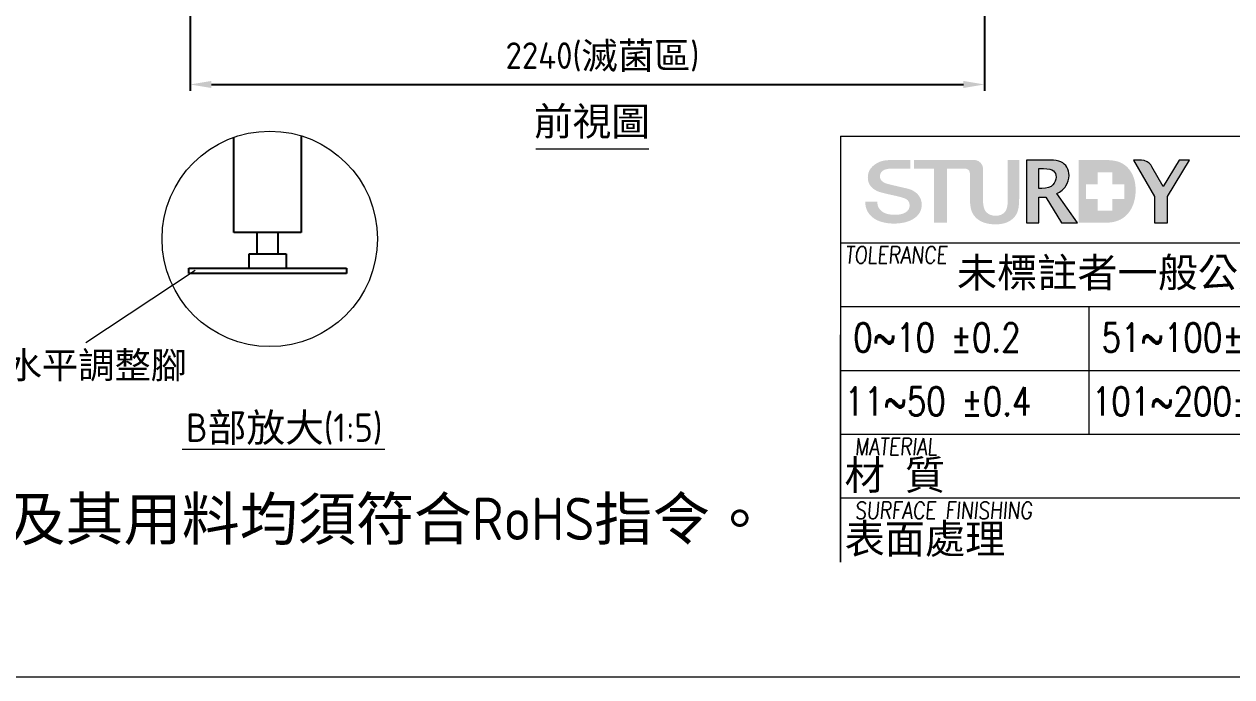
# Model space of a CAD drawing. Header units: millimetres. Extents: x -206117 to -194397, y -22013 to -13773.
# Drawn here: x -202182 to -198778, y -22013 to -20174 of the extents above; entities that cross this region are included whole.
import ezdxf

# ---------------------------------------------------------------- set-up
doc = ezdxf.new("R2010")
doc.units = ezdxf.units.MM
doc.layers.get('0').update_dxf_attribs({"lineweight": 25})
doc.layers.add('D', color=3, linetype='Continuous', lineweight=13)
doc.layers.add('F', color=7, linetype='Continuous', lineweight=15)
doc.styles.get("Standard").update_dxf_attribs({"font": 'KAIU.TTF'})
doc.styles.add('STU25', font='isocp2.shx')
doc.styles.add('Text', font='romans.shx', dxfattribs={"width": 0.8, "oblique": 10})
doc.dimstyles.new('STU25', dxfattribs={"dimscale": 30, "dimtxt": 2.5, "dimasz": 2, "dimexe": 0.6, "dimexo": 1, "dimgap": 1, "dimtad": 1, "dimdsep": 46, "dimtxsty": 'STU25', "dimcen": 2, "dimazin": 2, "dimtfac": 1, "dimtmove": 0, "dimatfit": 3, "dimfxl": 0, "dimtolj": 1, "dimtzin": 0, "dimarcsym": 0})

# ---------------------------------------------------------------- blocks, each defined once
blk = doc.blocks.new('*D7')
at = {"layer": 'D', "color": 0, "lineweight": -2}
for p, q in [((-201714.5, -19588.9), (-201714.5, -20361.7)), ((-199474.5, -19588.9), (-199474.5, -20361.7)), ((-201654.5, -20343.7), (-199534.5, -20343.7))]:
    blk.add_line(p, q, dxfattribs=at)
at = {"layer": 'D', "color": 0}
for points in [[(-201654.5, -20333.7), (-201654.5, -20353.7), (-201714.5, -20343.7)], [(-199534.5, -20353.7), (-199534.5, -20333.7), (-199474.5, -20343.7)]]:
    blk.add_solid(points, dxfattribs=at)
at = {"layer": 'Defpoints', "color": 0}
for p in [(-201714.5, -19558.9), (-199474.5, -19558.9), (-199474.5, -20343.7)]:
    blk.add_point(p, dxfattribs=at)
at = {"layer": 'D', "color": 0, "insert": (-200552.1, -20266.5), "char_height": 75, "attachment_point": 5, "style": 'STU25'}
blk.add_mtext('\\A1;2240({\\f標楷體|b0|i0|c136|p65;滅菌區})', dxfattribs=at)
blk = doc.blocks.new('新駿LOGO')
at = {"layer": 'F'}
h = blk.add_hatch(color=256, dxfattribs=at)
edge = h.paths.add_edge_path()
edge.add_spline(control_points=[(-529.051, -442.142), (-529.051, -442.306), (-529.019, -442.447), (-528.955, -442.564), (-528.891, -442.681), (-528.802, -442.776), (-528.688, -442.851), (-528.574, -442.925), (-528.443, -442.98), (-528.294, -443.014), (-528.146, -443.048), (-527.986, -443.065), (-527.812, -443.065), (-527.625, -443.065), (-527.465, -443.046), (-527.333, -443.008), (-527.2, -442.969), (-527.093, -442.92), (-527.011, -442.86), (-526.929, -442.799), (-526.87, -442.73), (-526.833, -442.652), (-526.797, -442.573), (-526.778, -442.494), (-526.778, -442.413), (-526.778, -442.248), (-526.821, -442.126), (-526.905, -442.048), (-526.99, -441.97), (-527.082, -441.914), (-527.182, -441.882), (-527.356, -441.826), (-527.558, -441.773), (-527.788, -441.722), (-528.018, -441.672), (-528.302, -441.606), (-528.64, -441.526), (-528.85, -441.478), (-529.024, -441.415), (-529.164, -441.336), (-529.303, -441.257), (-529.413, -441.17), (-529.495, -441.074), (-529.578, -440.977), (-529.636, -440.874), (-529.67, -440.766), (-529.704, -440.657), (-529.721, -440.546), (-529.721, -440.434), (-529.721, -440.216), (-529.67, -440.028), (-529.567, -439.869), (-529.464, -439.71), (-529.329, -439.579), (-529.16, -439.474), (-528.991, -439.37), (-528.855, -439.306), (-528.64, -439.256), (-528.426, -439.205), (-528.133, -439.204), (-527.915, -439.204), (-527.659, -439.204), (-526.729, -439.204), (-526.729, -439.204), (-526.729, -439.204), (-526.732, -439.805), (-526.732, -439.805), (-526.732, -439.805), (-528.141, -439.796), (-528.282, -439.825), (-528.386, -439.847), (-528.478, -439.858), (-528.565, -439.9), (-528.651, -439.942), (-528.723, -439.999), (-528.78, -440.072), (-528.837, -440.144), (-528.866, -440.235), (-528.866, -440.343), (-528.866, -440.496), (-528.812, -440.616), (-528.705, -440.702), (-528.598, -440.789), (-528.458, -440.854), (-528.284, -440.898), (-528.266, -440.902), (-528.194, -440.919), (-528.069, -440.95), (-527.943, -440.98), (-527.803, -441.013), (-527.648, -441.049), (-527.493, -441.086), (-527.341, -441.121), (-527.193, -441.155), (-527.044, -441.189), (-526.938, -441.214), (-526.874, -441.231), (-526.715, -441.275), (-526.576, -441.335), (-526.457, -441.411), (-526.338, -441.488), (-526.239, -441.575), (-526.159, -441.674), (-526.079, -441.773), (-526.02, -441.878), (-525.981, -441.991), (-525.943, -442.103), (-525.923, -442.216), (-525.923, -442.329), (-525.923, -442.57), (-525.979, -442.776), (-526.091, -442.947), (-526.203, -443.118), (-526.349, -443.258), (-526.532, -443.366), (-526.715, -443.476), (-526.922, -443.555), (-527.155, -443.605), (-527.388, -443.655), (-527.625, -443.681), (-527.867, -443.681), (-528.145, -443.681), (-528.408, -443.65), (-528.653, -443.59), (-528.9, -443.53), (-529.115, -443.437), (-529.297, -443.313), (-529.48, -443.188), (-529.626, -443.028), (-529.735, -442.833), (-529.845, -442.637), (-529.902, -442.407), (-529.906, -442.142), (-529.906, -442.142), (-529.051, -442.142), (-529.051, -442.142)], knot_values=[0, 0, 0, 0, 1, 1, 1, 2, 2, 2, 3, 3, 3, 4, 4, 4, 5, 5, 5, 6, 6, 6, 7, 7, 7, 8, 8, 8, 9, 9, 9, 10, 10, 10, 11, 11, 11, 12, 12, 12, 13, 13, 13, 14, 14, 14, 15, 15, 15, 16, 16, 16, 17, 17, 17, 18, 18, 18, 19, 19, 19, 20, 20, 20, 21, 21, 21, 22, 22, 22, 23, 23, 23, 24, 24, 24, 25, 25, 25, 26, 26, 26, 27, 27, 27, 28, 28, 28, 29, 29, 29, 30, 30, 30, 31, 31, 31, 32, 32, 32, 33, 33, 33, 34, 34, 34, 35, 35, 35, 36, 36, 36, 37, 37, 37, 38, 38, 38, 39, 39, 39, 40, 40, 40, 41, 41, 41, 42, 42, 42, 43, 43, 43, 44, 44, 44, 45, 45, 45, 45], degree=3, periodic=0)
edge = h.paths.add_edge_path()
edge.add_spline(control_points=[(-522.525, -440.141), (-522.54, -440.04), (-522.569, -439.94), (-522.628, -439.896), (-522.768, -439.792), (-522.902, -439.814), (-522.902, -439.814), (-522.902, -439.814), (-523.024, -439.814), (-523.024, -439.814), (-523.024, -439.814), (-524.139, -439.814), (-524.139, -439.814), (-524.139, -439.814), (-524.139, -443.624), (-524.139, -443.624), (-524.139, -443.624), (-525.057, -443.624), (-525.057, -443.624), (-525.057, -443.624), (-525.057, -439.814), (-525.057, -439.814), (-525.057, -439.814), (-526.468, -439.814), (-526.468, -439.814), (-526.468, -439.814), (-526.468, -439.204), (-526.468, -439.204), (-526.468, -439.204), (-522.387, -439.204), (-522.387, -439.204)], knot_values=[5.578051, 5.578051, 5.578051, 5.578051, 6, 6, 6, 7, 7, 7, 8, 8, 8, 9, 9, 9, 10, 10, 10, 11, 11, 11, 12, 12, 12, 13, 13, 13, 14, 14, 14, 15, 15, 15, 15], degree=3, periodic=0)
edge.add_spline(control_points=[(-522.396, -439.204), (-522.311, -439.204), (-522.216, -439.204), (-522.216, -439.204), (-522.216, -439.204), (-521.96, -439.187), (-521.763, -439.406), (-521.582, -439.606), (-521.607, -439.851), (-521.607, -439.851), (-521.607, -439.851), (-521.607, -441.917), (-521.607, -441.917), (-521.607, -442.407), (-521.523, -442.732), (-521.357, -442.891), (-521.191, -443.051), (-520.975, -443.131), (-520.71, -443.131), (-520.449, -443.131), (-520.242, -443.052), (-520.087, -442.894), (-519.933, -442.736), (-519.855, -442.433), (-519.855, -441.982), (-519.855, -441.982), (-519.855, -439.204), (-519.855, -439.204), (-519.855, -439.204), (-519.054, -439.204), (-519.054, -439.204), (-519.054, -439.204), (-519.054, -441.919), (-519.054, -441.919), (-519.054, -442.431), (-519.119, -442.798), (-519.247, -443.02), (-519.375, -443.242), (-519.561, -443.417), (-519.804, -443.544), (-520.047, -443.671), (-520.354, -443.735), (-520.727, -443.735), (-521.094, -443.735), (-521.408, -443.676), (-521.671, -443.558), (-521.933, -443.439), (-522.142, -443.263), (-522.295, -443.029), (-522.448, -442.795), (-522.525, -442.422), (-522.525, -441.91), (-522.525, -441.91), (-522.525, -440.923), (-522.525, -440.141)], knot_values=[0.44538, 0.44538, 0.44538, 0.44538, 1, 1, 1, 2, 2, 2, 3, 3, 3, 4, 4, 4, 5, 5, 5, 6, 6, 6, 7, 7, 7, 8, 8, 8, 9, 9, 9, 10, 10, 10, 11, 11, 11, 12, 12, 12, 13, 13, 13, 14, 14, 14, 15, 15, 15, 16, 16, 16, 17, 17, 17, 17.603917, 17.603917, 17.603917, 17.603917], degree=3, periodic=0)
h = blk.add_hatch(color=256, dxfattribs=at)
edge = h.paths.add_edge_path()
edge.add_spline(control_points=[(-526.468, -439.204), (-526.468, -439.204), (-526.468, -439.814), (-526.468, -439.814)], knot_values=[-14, -14, -14, -14, -13, -13, -13, -13], degree=3, periodic=0)
edge.add_spline(control_points=[(-526.468, -439.814), (-526.468, -439.814), (-525.057, -439.814), (-525.057, -439.814)], knot_values=[-13, -13, -13, -13, -12, -12, -12, -12], degree=3, periodic=0)
edge.add_spline(control_points=[(-525.057, -439.814), (-525.057, -439.814), (-525.057, -443.624), (-525.057, -443.624)], knot_values=[-12, -12, -12, -12, -11, -11, -11, -11], degree=3, periodic=0)
edge.add_spline(control_points=[(-525.057, -443.624), (-525.057, -443.624), (-524.139, -443.624), (-524.139, -443.624)], knot_values=[-11, -11, -11, -11, -10, -10, -10, -10], degree=3, periodic=0)
edge.add_spline(control_points=[(-524.139, -443.624), (-524.139, -443.624), (-524.139, -439.814), (-524.139, -439.814)], knot_values=[-10, -10, -10, -10, -9, -9, -9, -9], degree=3, periodic=0)
edge.add_spline(control_points=[(-524.139, -439.814), (-524.139, -439.814), (-523.024, -439.814), (-523.024, -439.814)], knot_values=[-9, -9, -9, -9, -8, -8, -8, -8], degree=3, periodic=0)
edge.add_spline(control_points=[(-523.024, -439.814), (-523.024, -439.814), (-522.902, -439.814), (-522.902, -439.814)], knot_values=[-8, -8, -8, -8, -7, -7, -7, -7], degree=3, periodic=0)
edge.add_spline(control_points=[(-522.902, -439.814), (-522.902, -439.814), (-522.768, -439.792), (-522.628, -439.896)], knot_values=[-7, -7, -7, -7, -6, -6, -6, -6], degree=3, periodic=0)
edge.add_spline(control_points=[(-522.628, -439.896), (-522.569, -439.94), (-522.54, -440.04), (-522.525, -440.141)], knot_values=[-6, -6, -6, -6, -5.578051, -5.578051, -5.578051, -5.578051], degree=3, periodic=0)
edge.add_spline(control_points=[(-522.525, -440.141), (-522.525, -440.923), (-522.525, -441.91), (-522.525, -441.91)], knot_values=[-17.603917, -17.603917, -17.603917, -17.603917, -17, -17, -17, -17], degree=3, periodic=0)
edge.add_spline(control_points=[(-522.525, -441.91), (-522.525, -442.422), (-522.448, -442.795), (-522.295, -443.029)], knot_values=[-17, -17, -17, -17, -16, -16, -16, -16], degree=3, periodic=0)
edge.add_spline(control_points=[(-522.295, -443.029), (-522.142, -443.263), (-521.933, -443.439), (-521.671, -443.558)], knot_values=[-16, -16, -16, -16, -15, -15, -15, -15], degree=3, periodic=0)
edge.add_spline(control_points=[(-521.671, -443.558), (-521.408, -443.676), (-521.094, -443.735), (-520.727, -443.735)], knot_values=[-15, -15, -15, -15, -14, -14, -14, -14], degree=3, periodic=0)
edge.add_spline(control_points=[(-520.727, -443.735), (-520.354, -443.735), (-520.047, -443.671), (-519.804, -443.544)], knot_values=[-14, -14, -14, -14, -13, -13, -13, -13], degree=3, periodic=0)
edge.add_spline(control_points=[(-519.804, -443.544), (-519.561, -443.417), (-519.375, -443.242), (-519.247, -443.02)], knot_values=[-13, -13, -13, -13, -12, -12, -12, -12], degree=3, periodic=0)
edge.add_spline(control_points=[(-519.247, -443.02), (-519.119, -442.798), (-519.054, -442.431), (-519.054, -441.919)], knot_values=[-12, -12, -12, -12, -11, -11, -11, -11], degree=3, periodic=0)
edge.add_spline(control_points=[(-519.054, -441.919), (-519.054, -441.919), (-519.054, -439.204), (-519.054, -439.204)], knot_values=[-11, -11, -11, -11, -10, -10, -10, -10], degree=3, periodic=0)
edge.add_spline(control_points=[(-519.054, -439.204), (-519.054, -439.204), (-519.855, -439.204), (-519.855, -439.204)], knot_values=[-10, -10, -10, -10, -9, -9, -9, -9], degree=3, periodic=0)
edge.add_spline(control_points=[(-519.855, -439.204), (-519.855, -439.204), (-519.855, -441.982), (-519.855, -441.982)], knot_values=[-9, -9, -9, -9, -8, -8, -8, -8], degree=3, periodic=0)
edge.add_spline(control_points=[(-519.855, -441.982), (-519.855, -442.433), (-519.933, -442.736), (-520.087, -442.894)], knot_values=[-8, -8, -8, -8, -7, -7, -7, -7], degree=3, periodic=0)
edge.add_spline(control_points=[(-520.087, -442.894), (-520.242, -443.052), (-520.449, -443.131), (-520.71, -443.131)], knot_values=[-7, -7, -7, -7, -6, -6, -6, -6], degree=3, periodic=0)
edge.add_spline(control_points=[(-520.71, -443.131), (-520.975, -443.131), (-521.191, -443.051), (-521.357, -442.891)], knot_values=[-6, -6, -6, -6, -5, -5, -5, -5], degree=3, periodic=0)
edge.add_spline(control_points=[(-521.357, -442.891), (-521.523, -442.732), (-521.607, -442.407), (-521.607, -441.917)], knot_values=[-5, -5, -5, -5, -4, -4, -4, -4], degree=3, periodic=0)
edge.add_spline(control_points=[(-521.607, -441.917), (-521.607, -441.917), (-521.607, -439.851), (-521.607, -439.851)], knot_values=[-4, -4, -4, -4, -3, -3, -3, -3], degree=3, periodic=0)
edge.add_spline(control_points=[(-521.607, -439.851), (-521.607, -439.851), (-521.607, -439.851), (-521.607, -439.851)], knot_values=[-3, -3, -3, -3, -2.999949, -2.999949, -2.999949, -2.999949], degree=3, periodic=0)
edge.add_spline(control_points=[(-521.607, -439.851), (-521.607, -439.851), (-521.582, -439.606), (-521.763, -439.406)], knot_values=[-2.999949, -2.999949, -2.999949, -2.999949, -2, -2, -2, -2], degree=3, periodic=0)
edge.add_spline(control_points=[(-521.763, -439.406), (-521.96, -439.187), (-522.216, -439.204), (-522.216, -439.204)], knot_values=[-2, -2, -2, -2, -1, -1, -1, -1], degree=3, periodic=0)
edge.add_spline(control_points=[(-522.216, -439.204), (-522.216, -439.204), (-526.468, -439.204), (-526.468, -439.204)], knot_values=[-15, -15, -15, -15, -14, -14, -14, -14], degree=3, periodic=0)
h = blk.add_hatch(color=256, dxfattribs=at)
edge = h.paths.add_edge_path()
edge.add_spline(control_points=[(-518.536, -443.624), (-518.536, -443.624), (-518.536, -439.204), (-518.536, -439.204), (-518.536, -439.204), (-516.884, -439.204), (-516.884, -439.204), (-516.545, -439.204), (-516.288, -439.246), (-516.111, -439.33), (-515.934, -439.415), (-515.794, -439.544), (-515.692, -439.716), (-515.59, -439.888), (-515.538, -440.082), (-515.538, -440.299), (-515.538, -440.557), (-515.613, -440.802), (-515.762, -441.032), (-515.912, -441.261), (-516.122, -441.437), (-516.394, -441.558), (-516.394, -441.558), (-514.952, -443.624), (-514.952, -443.624), (-514.952, -443.624), (-516.071, -443.624), (-516.071, -443.624), (-516.071, -443.624), (-517.172, -441.815), (-517.172, -441.815), (-517.172, -441.815), (-517.672, -441.815), (-517.672, -441.815), (-517.672, -441.815), (-517.672, -443.624), (-517.672, -443.624), (-517.672, -443.624), (-518.536, -443.624), (-518.536, -443.624)], knot_values=[0, 0, 0, 0, 1, 1, 1, 2, 2, 2, 3, 3, 3, 4, 4, 4, 5, 5, 5, 6, 6, 6, 7, 7, 7, 8, 8, 8, 9, 9, 9, 10, 10, 10, 11, 11, 11, 12, 12, 12, 13, 13, 13, 13], degree=3, periodic=1)
edge = h.paths.add_edge_path(flags=16)
edge.add_spline(control_points=[(-517.672, -441.21), (-517.672, -441.21), (-517.462, -441.21), (-517.462, -441.21), (-517.084, -441.21), (-516.822, -441.127), (-516.676, -440.962), (-516.53, -440.796), (-516.456, -440.609), (-516.456, -440.4), (-516.456, -440.219), (-516.515, -440.075), (-516.633, -439.968), (-516.751, -439.862), (-516.991, -439.809), (-517.351, -439.809), (-517.351, -439.809), (-517.672, -439.809), (-517.672, -439.809), (-517.672, -439.809), (-517.672, -441.21), (-517.672, -441.21)], knot_values=[0, 0, 0, 0, 1, 1, 1, 2, 2, 2, 3, 3, 3, 4, 4, 4, 5, 5, 5, 6, 6, 6, 7, 7, 7, 7], degree=3, periodic=1)
h = blk.add_hatch(color=256, dxfattribs=at)
edge = h.paths.add_edge_path()
edge.add_spline(control_points=[(-514.869, -443.624), (-514.869, -443.624), (-513.047, -443.624), (-513.047, -443.624)], knot_values=[-9, -9, -9, -9, -8, -8, -8, -8], degree=3, periodic=0)
edge.add_spline(control_points=[(-513.047, -443.624), (-512.514, -443.624), (-512.094, -443.524), (-511.788, -443.322)], knot_values=[-8, -8, -8, -8, -7, -7, -7, -7], degree=3, periodic=0)
edge.add_spline(control_points=[(-511.788, -443.322), (-511.48, -443.121), (-511.247, -442.847), (-511.087, -442.501)], knot_values=[-7, -7, -7, -7, -6, -6, -6, -6], degree=3, periodic=0)
edge.add_spline(control_points=[(-511.087, -442.501), (-510.927, -442.155), (-510.846, -441.761), (-510.846, -441.321)], knot_values=[-6, -6, -6, -6, -5, -5, -5, -5], degree=3, periodic=0)
edge.add_spline(control_points=[(-510.846, -441.321), (-510.846, -440.871), (-510.931, -440.488), (-511.099, -440.17)], knot_values=[-5, -5, -5, -5, -4, -4, -4, -4], degree=3, periodic=0)
edge.add_spline(control_points=[(-511.099, -440.17), (-511.267, -439.852), (-511.493, -439.612), (-511.777, -439.448)], knot_values=[-4, -4, -4, -4, -3, -3, -3, -3], degree=3, periodic=0)
edge.add_spline(control_points=[(-511.777, -439.448), (-512.061, -439.285), (-512.457, -439.204), (-512.967, -439.204)], knot_values=[-3, -3, -3, -3, -2, -2, -2, -2], degree=3, periodic=0)
edge.add_spline(control_points=[(-512.967, -439.204), (-512.967, -439.204), (-514.869, -439.204), (-514.869, -439.204)], knot_values=[-2, -2, -2, -2, -1, -1, -1, -1], degree=3, periodic=0)
edge.add_spline(control_points=[(-514.869, -439.204), (-514.869, -439.204), (-514.869, -443.624), (-514.869, -443.624)], knot_values=[-1, -1, -1, -1, 0, 0, 0, 0], degree=3, periodic=0)
h.paths.add_polyline_path([(-514.335, -441.95), (-514.335, -440.92), (-513.511, -440.92), (-513.511, -440.074), (-512.482, -440.074), (-512.482, -440.92), (-511.637, -440.92), (-511.637, -441.95), (-512.482, -441.95), (-512.482, -442.773), (-513.511, -442.773), (-513.511, -441.95)], flags=16)
h = blk.add_hatch(color=256, dxfattribs=at)
edge = h.paths.add_edge_path()
edge.add_spline(control_points=[(-509.511, -443.624), (-509.511, -443.624), (-509.511, -441.772), (-509.511, -441.772), (-509.511, -441.772), (-510.996, -439.204), (-510.996, -439.204), (-510.996, -439.204), (-510.644, -439.204), (-510.644, -439.204), (-510.644, -439.204), (-510.299, -439.189), (-510.044, -439.321), (-509.79, -439.454), (-509.707, -439.678), (-509.707, -439.678), (-509.707, -439.678), (-508.902, -441.069), (-508.902, -441.069), (-508.902, -441.069), (-507.778, -439.204), (-507.778, -439.204), (-507.778, -439.204), (-507.048, -439.204), (-507.048, -439.204), (-507.048, -439.204), (-508.592, -441.767), (-508.592, -441.767), (-508.592, -441.767), (-508.592, -443.624), (-508.592, -443.624), (-508.592, -443.624), (-509.511, -443.624), (-509.511, -443.624)], knot_values=[0, 0, 0, 0, 1, 1, 1, 2, 2, 2, 3, 3, 3, 4, 4, 4, 5, 5, 5, 6, 6, 6, 7, 7, 7, 8, 8, 8, 9, 9, 9, 10, 10, 10, 11, 11, 11, 11], degree=3, periodic=1)
at = {"layer": 'F', "lineweight": 0}
for points, knots in [([(-518.536, -443.624), (-518.536, -443.624), (-518.536, -439.204), (-518.536, -439.204), (-518.536, -439.204), (-516.884, -439.204), (-516.884, -439.204), (-516.545, -439.204), (-516.288, -439.246), (-516.111, -439.33), (-515.934, -439.415), (-515.794, -439.544), (-515.692, -439.716), (-515.59, -439.888), (-515.538, -440.082), (-515.538, -440.299), (-515.538, -440.557), (-515.613, -440.802), (-515.762, -441.032), (-515.912, -441.261), (-516.122, -441.437), (-516.394, -441.558), (-516.394, -441.558), (-514.952, -443.624), (-514.952, -443.624), (-514.952, -443.624), (-516.071, -443.624), (-516.071, -443.624), (-516.071, -443.624), (-517.172, -441.815), (-517.172, -441.815), (-517.172, -441.815), (-517.672, -441.815), (-517.672, -441.815), (-517.672, -441.815), (-517.672, -443.624), (-517.672, -443.624), (-517.672, -443.624), (-518.536, -443.624), (-518.536, -443.624)], [0, 0, 0, 0, 1, 1, 1, 2, 2, 2, 3, 3, 3, 4, 4, 4, 5, 5, 5, 6, 6, 6, 7, 7, 7, 8, 8, 8, 9, 9, 9, 10, 10, 10, 11, 11, 11, 12, 12, 12, 13, 13, 13, 13]), ([(-509.511, -443.624), (-509.511, -443.624), (-509.511, -441.772), (-509.511, -441.772), (-509.511, -441.772), (-510.996, -439.204), (-510.996, -439.204), (-510.996, -439.204), (-510.644, -439.204), (-510.644, -439.204), (-510.644, -439.204), (-510.299, -439.189), (-510.044, -439.321), (-509.79, -439.454), (-509.707, -439.678), (-509.707, -439.678), (-509.707, -439.678), (-508.902, -441.069), (-508.902, -441.069), (-508.902, -441.069), (-507.778, -439.204), (-507.778, -439.204), (-507.778, -439.204), (-507.048, -439.204), (-507.048, -439.204), (-507.048, -439.204), (-508.592, -441.767), (-508.592, -441.767), (-508.592, -441.767), (-508.592, -443.624), (-508.592, -443.624), (-508.592, -443.624), (-509.511, -443.624), (-509.511, -443.624)], [0, 0, 0, 0, 1, 1, 1, 2, 2, 2, 3, 3, 3, 4, 4, 4, 5, 5, 5, 6, 6, 6, 7, 7, 7, 8, 8, 8, 9, 9, 9, 10, 10, 10, 11, 11, 11, 11]), ([(-517.672, -441.21), (-517.672, -441.21), (-517.462, -441.21), (-517.462, -441.21), (-517.084, -441.21), (-516.822, -441.127), (-516.676, -440.962), (-516.53, -440.796), (-516.456, -440.609), (-516.456, -440.4), (-516.456, -440.219), (-516.515, -440.075), (-516.633, -439.968), (-516.751, -439.862), (-516.991, -439.809), (-517.351, -439.809), (-517.351, -439.809), (-517.672, -439.809), (-517.672, -439.809), (-517.672, -439.809), (-517.672, -441.21), (-517.672, -441.21)], [0, 0, 0, 0, 1, 1, 1, 2, 2, 2, 3, 3, 3, 4, 4, 4, 5, 5, 5, 6, 6, 6, 7, 7, 7, 7])]:
    blk.add_open_spline(points, degree=3, knots=knots, dxfattribs=at)
blk = doc.blocks.new('H421')
at = {"layer": 'F', "color": 7}
for p, q in [((155.911, 38.089), (286.911, 38.089)), ((155.911, 30.589), (286.911, 30.589)), ((155.911, 26.089), (227.911, 26.089)), ((173.411, 26.089), (173.411, 17.089)), ((155.911, 8.089), (155.911, 24.089)), ((155.911, 21.589), (286.911, 21.589)), ((155.911, 17.089), (286.911, 17.089)), ((286.911, 12.589), (155.911, 12.589))]:
    blk.add_line(p, q, dxfattribs=at)
at = {"layer": 'F'}
for p, q in [((155.911, 38.089), (155.911, 17.089)), ((155.911, 24.089), (155.911, 16.089)), ((155.911, 17.089), (155.911, 8.089))]:
    blk.add_line(p, q, dxfattribs=at)
blk.add_blockref('新駿LOGO', (687.56, 475.621))
at = {"layer": 'F', "color": 1, "lineweight": 15, "style": 'Text', "oblique": 5, "width": 0.8}
for s, p in [('TOLERANCE', (156.227, 29.13)), ('MATERIAL', (156.917, 15.63)), ('SURFACE FINISHING', (156.917, 11.13))]:
    blk.add_text(s, height=1.2, dxfattribs=at).set_placement(p)
at = {"layer": 'F', "lineweight": -3}
for s, p in [('未標註者一般公差表', (164.115, 27.45)), ('材 質', (156.206, 13.189)), ('表面處理', (156.206, 8.689))]:
    blk.add_text(s, height=2.0757, dxfattribs=at).set_placement(p)
at = {"layer": 'F', "lineweight": 20, "style": 'Text', "width": 0.8}
for s, p in [('0~10 ±0.2', (156.816, 22.912)), ('51~100±0.6', (174.316, 22.912)), ('11~50 ±0.4', (156.204, 18.412)), ('101~200±0.8', (173.627, 18.412))]:
    blk.add_text(s, height=2, dxfattribs=at).set_placement(p)

msp = doc.modelspace()

# ---------------------------------------------------------------- linework, layer by layer
at = {"linetype": 'Continuous'}
for p, q in [((-201591.015, -20761.282), (-201591.015, -20492.458)), ((-201401.015, -20488.482), (-201401.015, -20761.282)), ((-201401.015, -20761.282), (-201591.015, -20761.282)), ((-201526.015, -20761.282), (-201526.015, -20821.282)), ((-201466.015, -20821.282), (-201466.015, -20761.282)), ((-201547.977, -20861.282), (-201547.977, -20821.282)), ((-201547.977, -20821.282), (-201444.054, -20821.282)), ((-201444.054, -20821.282), (-201444.054, -20861.282)), ((-201718.515, -20876.282), (-201718.515, -20861.282)), ((-201718.515, -20861.282), (-201273.515, -20861.282)), ((-201273.515, -20861.282), (-201273.515, -20876.282)), ((-201273.515, -20876.282), (-201718.515, -20876.282))]:
    msp.add_line(p, q, dxfattribs=at)
at = {"layer": 'D'}
for p, q in [((-200739.516, -20524.749), (-200420.81, -20524.749)), ((-201736.407, -21371.94), (-201165.113, -21371.94))]:
    msp.add_line(p, q, dxfattribs=at)
at = {"layer": 'D', "linetype": 'Continuous'}
msp.add_line((-201700.58, -20867.582), (-202008.625, -21071.923), dxfattribs=at)
at = {"layer": 'D'}
msp.add_circle((-201489.98, -20778.895), 303.734, dxfattribs=at)
at = {"layer": 'F', "color": 6}
msp.add_lwpolyline([(-206117.419, -13773.389), (-206117.419, -22013.389), (-194397.419, -22013.389), (-194397.419, -13773.389)], close=True, dxfattribs=at)
msp.add_lwpolyline([(-206117.419, -13773.389), (-206117.419, -22013.389), (-194397.419, -22013.389), (-194397.419, -13773.389)], close=True, dxfattribs=at)

# ---------------------------------------------------------------- block references
at = {"xscale": 40, "yscale": 40, "zscale": 40}
msp.add_blockref('H421', (-206117.419, -22013.389), dxfattribs=at)

# ---------------------------------------------------------------- texts
at = {"insert": (-203047.846, -21508.166), "char_height": 120.00771, "attachment_point": 1, "style": 'STU25'}
msp.add_mtext('{\\f標楷體|b0|i0|c136|p65;註：本零件及其用料均須符合}RoHS{\\f標楷體|b0|i0|c136|p65;指令。}', dxfattribs=at)
at = {"layer": 'D', "color": 11, "char_height": 80, "attachment_point": 1}
for s, insert in [('前視圖', (-200745.415, -20407.429)), ('{\\Fisocp2.shx;B}部放大{\\Fisocp2.shx;(1:5)}', (-201726.174, -21271.023))]:
    msp.add_mtext(s, dxfattribs=dict(at, insert=insert))
at = {"layer": 'D', "color": 11, "insert": (-202334.81, -21097.262), "char_height": 75, "attachment_point": 1, "style": 'STU25'}
msp.add_mtext('{\\C3;B \\f標楷體|b0|i0|c136|p65;水平調整腳}', dxfattribs=at)

# ---------------------------------------------------------------- dimensions: what is measured, and where the dimension line sits
at = {"layer": 'D'}
dim = msp.add_linear_dim(base=(-199474.491, -20343.699), p1=(-201714.491, -19558.898), p2=(-199474.491, -19558.898), text='<>({\\f標楷體|b0|i0|c136|p65;滅菌區})', dimstyle='STU25', dxfattribs=at)
dim.commit()
dim.dimension.update_dxf_attribs({"geometry": '*D7', "text_midpoint": (-200552.065, -20343.699), "dimtype": 160})

doc.saveas('drawing.dxf')
